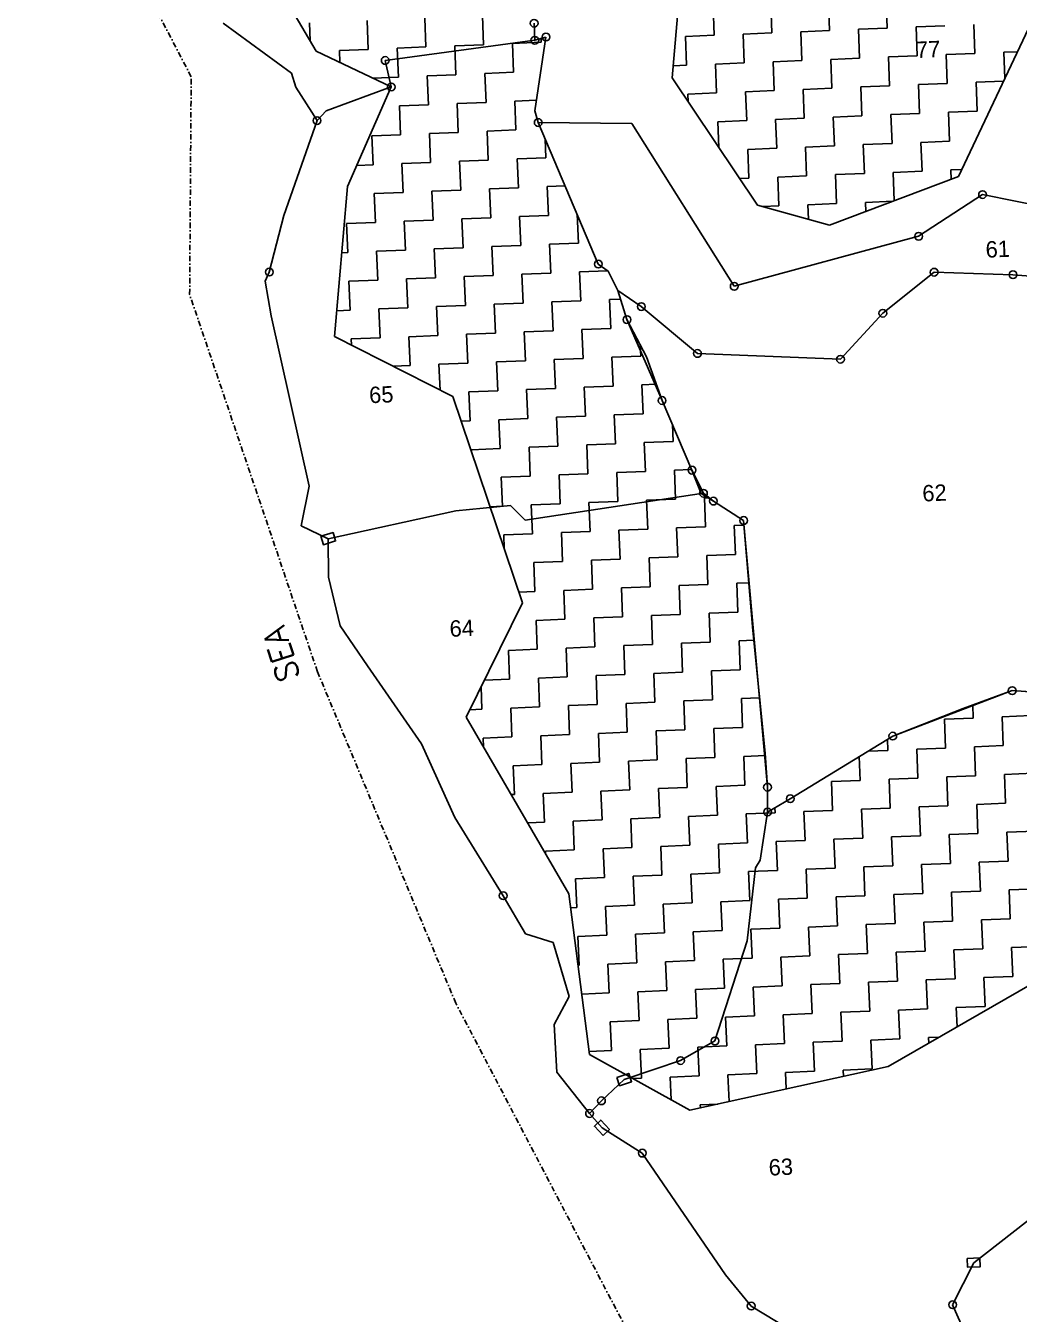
# Model space of a CAD drawing. Header units: metres. Extents: x 323278 to 326234, y 1818282 to 1821244.
# Drawn here: x 323389 to 324297, y 1819039 to 1820216 of the extents above; entities that cross this region are included whole.
import ezdxf

# ---------------------------------------------------------------- set-up
doc = ezdxf.new("R2010")
doc.units = ezdxf.units.M
doc.linetypes.add('DASHDOT', pattern=[1, 0.5, -0.25, 0, -0.25])
for name, color, linetype in [('POLY_HATCH', 12, 'Continuous'), ('POLY_PARCEL', 6, 'Continuous'), ('POLY_WATER', 4, 'Continuous'), ('TEXT_MAPOUT', 7, 'Continuous'), ('TEXT_PARCEL', 7, 'Continuous'), ('V_BOUND_STREAM_LINE', 7, 'DASHDOT')]:
    doc.layers.add(name, color=color, linetype=linetype)
doc.styles.get("Standard").update_dxf_attribs({"font": 'simplex.shx'})
doc.styles.add('TEXT _PARCEL', font='', dxfattribs={"height": 0.25})
doc.styles.get('TEXT _PARCEL').set_extended_font_data('Kruti Dev 050')

msp = doc.modelspace()

# ---------------------------------------------------------------- linework, layer by layer
for points in [[(323659.1, 1819749.6), (323670.2, 1819752.9), (323672.5, 1819745.3), (323661.4, 1819741.9)], [(323929.4, 1819255.3), (323940.3, 1819259), (323942.9, 1819251.4), (323931.9, 1819247.7)], [(323916.9, 1819202.4), (323909, 1819210.8), (323914.8, 1819216.3), (323922.7, 1819207.9)], [(324249.6, 1819089.9), (324261.2, 1819090.4), (324261.5, 1819082.4), (324250, 1819081.9)]]:
    msp.add_lwpolyline(points, close=True)
for centre in [(323853.9, 1820218.2), (323854.5, 1820202.6), (323864.7, 1820205.6), (323717.8, 1820184.2), (323723.3, 1820160), (323655.5, 1820129.3), (323857.6, 1820127.5), (323857.6, 1820127.5), (324263.6, 1820061.7), (324205.2, 1820023.6), (323912.5, 1819998.2), (323611.9, 1819990.9), (324219.4, 1819990.8), (324291.4, 1819988.5), (324036.7, 1819977.9), (323951.8, 1819959.4), (324172.5, 1819953.3), (323938.7, 1819947.5), (324003.1, 1819916.6), (324133.8, 1819911.3), (323970.8, 1819873.6), (323998.1, 1819810), (324008.6, 1819788.9), (324017.7, 1819781.7), (324045.3, 1819764), (324290.7, 1819608.6), (324181.6, 1819567.1), (324067.1, 1819520.4), (324087.9, 1819509.9), (324067.2, 1819497.7), (323825.6, 1819421.3), (324019.1, 1819288.6), (323987.7, 1819270.7), (323915.4, 1819234), (323904.5, 1819222.4), (323952.7, 1819186.2), (324052.2, 1819046.5), (324236.3, 1819047.7)]:
    msp.add_circle(centre, 3.53)
at = {"layer": 'POLY_HATCH'}
for p, q in [((323979.9, 1820168.4), (323992.5, 1820310)), ((323654.8, 1820192.7), (323597.4, 1820290.2)), ((323853.9, 1820218.2), (323854.5, 1820202.6)), ((324308.3, 1820219.1), (324241.7, 1820078.1)), ((323854.5, 1820202.6), (323864.7, 1820205.6)), ((323864.7, 1820205.6), (323854.6, 1820138.3)), ((323723.3, 1820160), (323654.8, 1820192.7)), ((324057.9, 1820052), (323979.9, 1820168.4)), ((323683.3, 1820069), (323723.3, 1820160)), ((323854.6, 1820138.3), (323857.6, 1820127.5)), ((323857.6, 1820127.5), (323912.5, 1819998.2)), ((324241.7, 1820078.1), (324123.8, 1820033.8)), ((323671.6, 1819932), (323683.3, 1820069)), ((324123.8, 1820033.8), (324057.9, 1820052)), ((323912.5, 1819998.2), (323921.4, 1819991.7)), ((323921.4, 1819991.7), (323930.4, 1819974)), ((323930.4, 1819974), (323938.7, 1819947.5)), ((323938.7, 1819947.5), (323956.4, 1819913.4)), ((323779.6, 1819877.2), (323671.6, 1819932)), ((323956.4, 1819913.4), (323970.8, 1819873.6)), ((323843.3, 1819688.8), (323779.6, 1819877.2)), ((323970.8, 1819873.6), (323998.1, 1819810)), ((323998.1, 1819810), (324006.5, 1819788.8)), ((324006.5, 1819788.8), (324017.7, 1819781.7)), ((324017.7, 1819781.7), (324045.3, 1819764)), ((324045.3, 1819764), (324053.6, 1819663.4)), ((323791.7, 1819584.5), (323843.3, 1819688.8)), ((324053.6, 1819663.4), (324065, 1819551.5)), ((324245.9, 1819592.4), (324290.7, 1819608.6)), ((324290.7, 1819608.6), (324322.9, 1819606.2)), ((324181.6, 1819567.1), (324245.9, 1819592.4)), ((323885.7, 1819422.9), (323791.7, 1819584.5)), ((324087.9, 1819509.9), (324181.6, 1819567.1)), ((324065, 1819551.5), (324067.1, 1819520.4)), ((324067.1, 1819520.4), (324067.2, 1819497.7)), ((324067.2, 1819497.7), (324087.9, 1819509.9)), ((323904.5, 1819276.2), (323885.7, 1819422.9)), ((324309.2, 1819341.1), (324177.4, 1819265.3)), ((323996.1, 1819225.4), (323904.5, 1819276.2)), ((324177.4, 1819265.3), (323996.1, 1819225.4))]:
    msp.add_line(p, q, dxfattribs=at)
at = {"layer": 'POLY_HATCH', "linetype": 'Continuous'}
for p, q in [((324071.2, 1820209.4), (324070.1, 1820235.8)), ((324123.8, 1820211.6), (324122.8, 1820237.9)), ((324176.5, 1820213.7), (324175.5, 1820240.1)), ((323807.7, 1820198.6), (323806.6, 1820225)), ((324018.5, 1820207.3), (324017.4, 1820233.6)), ((323649.2, 1820202.1), (323648.6, 1820218.5)), ((323702.3, 1820194.3), (323701.3, 1820220.6)), ((323755, 1820196.5), (323753.9, 1820222.8)), ((324150.2, 1820212.7), (324176.5, 1820213.7)), ((324151.3, 1820186.3), (324150.2, 1820212.7)), ((324202.9, 1820214.8), (324229.2, 1820215.9)), ((324204, 1820188.5), (324202.9, 1820214.8)), ((324256.6, 1820190.6), (324255.6, 1820217)), ((323834.1, 1820199.7), (323860.4, 1820200.8)), ((323860.4, 1820200.8), (323860.3, 1820204.3)), ((323992.1, 1820206.2), (324018.5, 1820207.3)), ((323993.2, 1820179.8), (323992.1, 1820206.2)), ((324044.8, 1820208.3), (324071.2, 1820209.4)), ((324045.9, 1820182), (324044.8, 1820208.3)), ((324097.5, 1820210.5), (324123.8, 1820211.6)), ((324098.6, 1820184.1), (324097.5, 1820210.5)), ((323676, 1820193.2), (323702.3, 1820194.3)), ((323676.4, 1820182.4), (323676, 1820193.2)), ((323728.7, 1820195.4), (323755, 1820196.5)), ((323729.8, 1820169), (323728.7, 1820195.4)), ((323781.4, 1820197.5), (323807.7, 1820198.6)), ((323782.4, 1820171.2), (323781.4, 1820197.5)), ((323835.1, 1820173.4), (323834.1, 1820199.7)), ((324177.6, 1820187.4), (324204, 1820188.5)), ((324230.3, 1820189.5), (324256.6, 1820190.6)), ((324231.4, 1820163.2), (324230.3, 1820189.5)), ((324283, 1820191.7), (324295.5, 1820192.2)), ((324284, 1820167.7), (324283, 1820191.7)), ((323980.9, 1820179.3), (323993.2, 1820179.8)), ((324019.5, 1820180.9), (324045.9, 1820182)), ((324020.6, 1820154.6), (324019.5, 1820180.9)), ((324072.2, 1820183.1), (324098.6, 1820184.1)), ((324073.3, 1820156.7), (324072.2, 1820183.1)), ((324124.9, 1820185.2), (324151.3, 1820186.3)), ((324126, 1820158.9), (324124.9, 1820185.2)), ((324178.7, 1820161), (324177.6, 1820187.4)), ((323706.4, 1820168.1), (323729.8, 1820169)), ((323756.1, 1820170.1), (323782.4, 1820171.2)), ((323757.2, 1820143.8), (323756.1, 1820170.1)), ((323808.8, 1820172.3), (323835.1, 1820173.4)), ((323809.9, 1820145.9), (323808.8, 1820172.3)), ((324257.7, 1820164.3), (324282.8, 1820165.3)), ((323994.3, 1820153.5), (324020.6, 1820154.6)), ((323994.6, 1820146.5), (323994.3, 1820153.5)), ((324047, 1820155.6), (324073.3, 1820156.7)), ((324048.1, 1820129.3), (324047, 1820155.6)), ((324099.7, 1820157.8), (324126, 1820158.9)), ((324100.7, 1820131.5), (324099.7, 1820157.8)), ((324152.3, 1820160), (324178.7, 1820161)), ((324153.4, 1820133.6), (324152.3, 1820160)), ((324205, 1820162.1), (324231.4, 1820163.2)), ((324206.1, 1820135.8), (324205, 1820162.1)), ((324258.8, 1820137.9), (324257.7, 1820164.3)), ((323730.8, 1820142.7), (323757.2, 1820143.8)), ((323731.9, 1820116.3), (323730.8, 1820142.7)), ((323783.5, 1820144.9), (323809.9, 1820145.9)), ((323784.6, 1820118.5), (323783.5, 1820144.9)), ((323836.2, 1820147), (323856.1, 1820147.8)), ((323837.3, 1820120.7), (323836.2, 1820147)), ((324021.7, 1820128.2), (324048.1, 1820129.3)), ((324074.4, 1820130.4), (324100.7, 1820131.5)), ((324075.5, 1820104), (324074.4, 1820130.4)), ((324127.1, 1820132.5), (324153.4, 1820133.6)), ((324128.2, 1820106.2), (324127.1, 1820132.5)), ((324179.8, 1820134.7), (324206.1, 1820135.8)), ((324180.9, 1820108.4), (324179.8, 1820134.7)), ((324232.5, 1820136.9), (324258.8, 1820137.9)), ((324233.5, 1820110.5), (324232.5, 1820136.9)), ((323758.3, 1820117.4), (323784.6, 1820118.5)), ((323811, 1820119.6), (323837.3, 1820120.7)), ((323812, 1820093.2), (323811, 1820119.6)), ((324022.7, 1820104.6), (324021.7, 1820128.2)), ((323705.6, 1820115.3), (323731.9, 1820116.3)), ((323706.7, 1820088.9), (323705.6, 1820115.3)), ((323759.3, 1820091.1), (323758.3, 1820117.4)), ((323864.7, 1820095.4), (323864, 1820112.5)), ((324101.8, 1820105.1), (324128.2, 1820106.2)), ((324154.5, 1820107.3), (324180.9, 1820108.4)), ((324155.6, 1820080.9), (324154.5, 1820107.3)), ((324207.2, 1820109.4), (324233.5, 1820110.5)), ((324208.3, 1820083.1), (324207.2, 1820109.4)), ((323838.4, 1820094.3), (323864.7, 1820095.4)), ((323839.5, 1820068), (323838.4, 1820094.3)), ((324049.1, 1820103), (324075.5, 1820104)), ((324050.2, 1820076.6), (324049.1, 1820103)), ((324102.9, 1820078.8), (324101.8, 1820105.1)), ((323691.8, 1820088.3), (323706.7, 1820088.9)), ((323733, 1820090), (323759.3, 1820091.1)), ((323734.1, 1820063.7), (323733, 1820090)), ((323785.7, 1820092.2), (323812, 1820093.2)), ((323786.8, 1820065.8), (323785.7, 1820092.2)), ((324181.9, 1820082), (324208.3, 1820083.1)), ((324234.6, 1820084.2), (324244.7, 1820084.6)), ((324235, 1820075.6), (324234.6, 1820084.2)), ((324041.7, 1820076.3), (324050.2, 1820076.6)), ((324076.6, 1820077.7), (324102.9, 1820078.8)), ((324077.6, 1820051.3), (324076.6, 1820077.7)), ((324129.2, 1820079.9), (324155.6, 1820080.9)), ((324130.3, 1820053.5), (324129.2, 1820079.9)), ((324183, 1820056.1), (324181.9, 1820082)), ((323707.7, 1820062.6), (323734.1, 1820063.7)), ((323708.8, 1820036.2), (323707.7, 1820062.6)), ((323760.4, 1820064.7), (323786.8, 1820065.8)), ((323761.5, 1820038.4), (323760.4, 1820064.7)), ((323813.1, 1820066.9), (323839.5, 1820068)), ((323814.2, 1820040.6), (323813.1, 1820066.9)), ((323865.8, 1820069.1), (323882.2, 1820069.7)), ((323866.9, 1820042.7), (323865.8, 1820069.1)), ((324062.5, 1820050.7), (324077.6, 1820051.3)), ((324104, 1820052.4), (324130.3, 1820053.5)), ((324104.5, 1820039.1), (324104, 1820052.4)), ((324156.7, 1820054.6), (324181.8, 1820055.6)), ((324157, 1820046.3), (324156.7, 1820054.6)), ((323682.5, 1820035.2), (323708.8, 1820036.2)), ((323683.5, 1820008.8), (323682.5, 1820035.2)), ((323735.2, 1820037.3), (323761.5, 1820038.4)), ((323736.2, 1820011), (323735.2, 1820037.3)), ((323787.8, 1820039.5), (323814.2, 1820040.6)), ((323788.9, 1820013.1), (323787.8, 1820039.5)), ((323840.5, 1820041.6), (323866.9, 1820042.7)), ((323841.6, 1820015.3), (323840.5, 1820041.6)), ((323894.3, 1820017.4), (323893.2, 1820043.7)), ((323762.6, 1820012), (323788.9, 1820013.1)), ((323763.7, 1819985.7), (323762.6, 1820012)), ((323815.3, 1820014.2), (323841.6, 1820015.3)), ((323816.3, 1819987.9), (323815.3, 1820014.2)), ((323868, 1820016.4), (323894.3, 1820017.4)), ((323869, 1819990), (323868, 1820016.4)), ((323678.1, 1820008.6), (323683.5, 1820008.8)), ((323709.9, 1820009.9), (323736.2, 1820011)), ((323711, 1819983.5), (323709.9, 1820009.9)), ((323842.7, 1819988.9), (323869, 1819990)), ((323843.8, 1819962.6), (323842.7, 1819988.9)), ((323895.4, 1819991.1), (323920.8, 1819992.1)), ((323896.5, 1819964.8), (323895.4, 1819991.1)), ((323684.6, 1819982.5), (323711, 1819983.5)), ((323685.7, 1819956.1), (323684.6, 1819982.5)), ((323737.3, 1819984.6), (323763.7, 1819985.7)), ((323738.4, 1819958.3), (323737.3, 1819984.6)), ((323790, 1819986.8), (323816.3, 1819987.9)), ((323791.1, 1819960.4), (323790, 1819986.8)), ((323870.1, 1819963.7), (323896.5, 1819964.8)), ((323922.8, 1819965.8), (323932.9, 1819966.2)), ((323923.9, 1819939.5), (323922.8, 1819965.8)), ((323673.6, 1819955.6), (323685.7, 1819956.1)), ((323712.1, 1819957.2), (323738.4, 1819958.3)), ((323713.1, 1819930.9), (323712.1, 1819957.2)), ((323764.7, 1819959.4), (323791.1, 1819960.4)), ((323765.8, 1819933), (323764.7, 1819959.4)), ((323817.4, 1819961.5), (323843.8, 1819962.6)), ((323818.5, 1819935.2), (323817.4, 1819961.5)), ((323871.2, 1819937.3), (323870.1, 1819963.7)), ((323686.8, 1819929.8), (323713.1, 1819930.9)), ((323687, 1819924.1), (323686.8, 1819929.8)), ((323739.5, 1819931.9), (323765.8, 1819933)), ((323740.6, 1819905.6), (323739.5, 1819931.9)), ((323792.2, 1819934.1), (323818.5, 1819935.2)), ((323793.2, 1819907.8), (323792.2, 1819934.1)), ((323844.9, 1819936.3), (323871.2, 1819937.3)), ((323845.9, 1819909.9), (323844.9, 1819936.3)), ((323897.5, 1819938.4), (323923.9, 1819939.5)), ((323898.6, 1819912.1), (323897.5, 1819938.4)), ((323951.3, 1819914.2), (323950.9, 1819923.9)), ((323766.9, 1819906.7), (323793.2, 1819907.8)), ((323767.9, 1819883.1), (323766.9, 1819906.7)), ((323819.6, 1819908.8), (323845.9, 1819909.9)), ((323820.7, 1819882.5), (323819.6, 1819908.8)), ((323872.3, 1819911), (323898.6, 1819912.1)), ((323873.4, 1819884.6), (323872.3, 1819911)), ((323925, 1819913.1), (323951.3, 1819914.2)), ((323926, 1819886.8), (323925, 1819913.1)), ((323724.9, 1819904.9), (323740.6, 1819905.6)), ((323794.3, 1819881.4), (323820.7, 1819882.5)), ((323847, 1819883.6), (323873.4, 1819884.6)), ((323848.1, 1819857.2), (323847, 1819883.6)), ((323899.7, 1819885.7), (323926, 1819886.8)), ((323900.8, 1819859.4), (323899.7, 1819885.7)), ((323952.4, 1819887.9), (323965.5, 1819888.4)), ((323953.5, 1819861.5), (323952.4, 1819887.9)), ((323795.4, 1819855.1), (323794.3, 1819881.4)), ((323874.4, 1819858.3), (323900.8, 1819859.4)), ((323927.1, 1819860.5), (323953.5, 1819861.5)), ((323928.2, 1819834.1), (323927.1, 1819860.5)), ((323787.2, 1819854.7), (323795.4, 1819855.1)), ((323821.7, 1819856.1), (323848.1, 1819857.2)), ((323822.8, 1819829.8), (323821.7, 1819856.1)), ((323875.5, 1819832), (323874.4, 1819858.3)), ((323980.9, 1819836.3), (323980.3, 1819851.6)), ((323954.5, 1819835.2), (323980.9, 1819836.3)), ((323955.6, 1819808.9), (323954.5, 1819835.2)), ((323796.5, 1819828.7), (323822.8, 1819829.8)), ((323796.5, 1819827), (323796.5, 1819828.7)), ((323849.2, 1819830.9), (323875.5, 1819832)), ((323850.2, 1819804.5), (323849.2, 1819830.9)), ((323901.9, 1819833), (323928.2, 1819834.1)), ((323902.9, 1819806.7), (323901.9, 1819833)), ((323823.9, 1819803.5), (323850.2, 1819804.5)), ((323825, 1819777.1), (323823.9, 1819803.5)), ((323876.6, 1819805.6), (323902.9, 1819806.7)), ((323877.7, 1819779.3), (323876.6, 1819805.6)), ((323929.3, 1819807.8), (323955.6, 1819808.9)), ((323930.4, 1819781.4), (323929.3, 1819807.8)), ((323982, 1819809.9), (323997.8, 1819810.6)), ((323983.1, 1819783.6), (323982, 1819809.9)), ((323813.6, 1819776.6), (323825, 1819777.1)), ((323851.3, 1819778.2), (323877.7, 1819779.3)), ((323852.4, 1819751.8), (323851.3, 1819778.2)), ((323904, 1819780.3), (323930.4, 1819781.4)), ((323905.1, 1819754), (323904, 1819780.3)), ((323956.7, 1819782.5), (323983.1, 1819783.6)), ((323957.8, 1819756.2), (323956.7, 1819782.5)), ((324009.4, 1819784.7), (324012.9, 1819784.8)), ((324010.5, 1819758.3), (324009.4, 1819784.7)), ((323878.8, 1819752.9), (323905.1, 1819754)), ((323879.8, 1819726.6), (323878.8, 1819752.9)), ((323931.4, 1819755.1), (323957.8, 1819756.2)), ((323932.5, 1819728.7), (323931.4, 1819755.1)), ((323984.1, 1819757.2), (324010.5, 1819758.3)), ((323985.2, 1819730.9), (323984.1, 1819757.2)), ((324036.8, 1819759.4), (324045.6, 1819759.8)), ((324037.9, 1819733.1), (324036.8, 1819759.4)), ((323826.1, 1819750.8), (323852.4, 1819751.8)), ((323826.6, 1819738.2), (323826.1, 1819750.8)), ((323958.9, 1819729.8), (323985.2, 1819730.9)), ((323959.9, 1819703.5), (323958.9, 1819729.8)), ((324011.6, 1819732), (324037.9, 1819733.1)), ((324012.6, 1819705.6), (324011.6, 1819732)), ((323853.5, 1819725.5), (323879.8, 1819726.6)), ((323854.6, 1819699.2), (323853.5, 1819725.5)), ((323906.2, 1819727.7), (323932.5, 1819728.7)), ((323907.3, 1819701.3), (323906.2, 1819727.7)), ((323986.3, 1819704.6), (324012.6, 1819705.6)), ((324039, 1819706.7), (324050, 1819707.2)), ((324040.1, 1819680.4), (324039, 1819706.7)), ((323840, 1819698.6), (323854.6, 1819699.2)), ((323880.9, 1819700.2), (323907.3, 1819701.3)), ((323882, 1819673.9), (323880.9, 1819700.2)), ((323933.6, 1819702.4), (323959.9, 1819703.5)), ((323934.7, 1819676), (323933.6, 1819702.4)), ((323987.4, 1819678.2), (323986.3, 1819704.6)), ((323855.6, 1819672.8), (323882, 1819673.9)), ((323856.7, 1819646.5), (323855.6, 1819672.8)), ((323908.3, 1819675), (323934.7, 1819676)), ((323909.4, 1819648.6), (323908.3, 1819675)), ((323961, 1819677.1), (323987.4, 1819678.2)), ((323962.1, 1819650.8), (323961, 1819677.1)), ((324013.7, 1819679.3), (324040.1, 1819680.4)), ((324014.8, 1819652.9), (324013.7, 1819679.3)), ((323883.1, 1819647.5), (323909.4, 1819648.6)), ((323884.1, 1819621.2), (323883.1, 1819647.5)), ((323935.8, 1819649.7), (323962.1, 1819650.8)), ((323936.8, 1819623.4), (323935.8, 1819649.7)), ((323988.4, 1819651.9), (324014.8, 1819652.9)), ((323989.5, 1819625.5), (323988.4, 1819651.9)), ((324041.1, 1819654), (324054.5, 1819654.6)), ((324042.2, 1819627.7), (324041.1, 1819654)), ((323830.4, 1819645.4), (323856.7, 1819646.5)), ((323831.5, 1819619), (323830.4, 1819645.4)), ((323910.5, 1819622.3), (323936.8, 1819623.4)), ((323963.2, 1819624.4), (323989.5, 1819625.5)), ((323964.3, 1819598.1), (323963.2, 1819624.4)), ((324015.9, 1819626.6), (324042.2, 1819627.7)), ((324017, 1819600.3), (324015.9, 1819626.6)), ((323806.2, 1819591.6), (323805.4, 1819612)), ((323808.4, 1819618.1), (323831.5, 1819619)), ((323857.8, 1819620.1), (323884.1, 1819621.2)), ((323858.9, 1819593.8), (323857.8, 1819620.1)), ((323911.6, 1819595.9), (323910.5, 1819622.3)), ((323990.6, 1819599.2), (324017, 1819600.3)), ((324043.3, 1819601.3), (324059.9, 1819602)), ((324044.4, 1819575), (324043.3, 1819601.3)), ((323795, 1819591.2), (323806.2, 1819591.6)), ((323832.5, 1819592.7), (323858.9, 1819593.8)), ((323833.6, 1819566.4), (323832.5, 1819592.7)), ((323885.2, 1819594.9), (323911.6, 1819595.9)), ((323886.3, 1819568.5), (323885.2, 1819594.9)), ((323937.9, 1819597), (323964.3, 1819598.1)), ((323939, 1819570.7), (323937.9, 1819597)), ((323991.7, 1819572.8), (323990.6, 1819599.2)), ((324255.1, 1819583.6), (324254.6, 1819595.6)), ((324228.8, 1819582.5), (324255.1, 1819583.6)), ((324229.9, 1819556.2), (324228.8, 1819582.5)), ((324281.5, 1819584.7), (324307.8, 1819585.8)), ((324282.6, 1819558.4), (324281.5, 1819584.7)), ((323807.3, 1819565.3), (323833.6, 1819566.4)), ((323807.6, 1819557.2), (323807.3, 1819565.3)), ((323860, 1819567.4), (323886.3, 1819568.5)), ((323861, 1819541.1), (323860, 1819567.4)), ((323912.7, 1819569.6), (323939, 1819570.7)), ((323913.7, 1819543.2), (323912.7, 1819569.6)), ((323965.3, 1819571.8), (323991.7, 1819572.8)), ((323966.4, 1819545.4), (323965.3, 1819571.8)), ((324018, 1819573.9), (324044.4, 1819575)), ((324019.1, 1819547.6), (324018, 1819573.9)), ((324158.9, 1819553.3), (324177.2, 1819554)), ((324177.2, 1819554), (324176.8, 1819564.2)), ((324203.5, 1819555.1), (324229.9, 1819556.2)), ((324204.6, 1819528.8), (324203.5, 1819555.1)), ((324256.2, 1819557.3), (324282.6, 1819558.4)), ((324257.3, 1819530.9), (324256.2, 1819557.3)), ((323834.7, 1819540), (323861, 1819541.1)), ((323887.4, 1819542.2), (323913.7, 1819543.2)), ((323888.5, 1819515.8), (323887.4, 1819542.2)), ((323940.1, 1819544.3), (323966.4, 1819545.4)), ((323941.2, 1819518), (323940.1, 1819544.3)), ((323992.8, 1819546.5), (324019.1, 1819547.6)), ((323993.8, 1819520.1), (323992.8, 1819546.5)), ((324045.5, 1819548.6), (324065.2, 1819549.5)), ((324046.5, 1819522.3), (324045.5, 1819548.6)), ((324151.9, 1819526.6), (324151, 1819548.5)), ((323835.8, 1819513.7), (323834.7, 1819540)), ((324230.9, 1819529.9), (324257.3, 1819530.9)), ((324232, 1819503.5), (324230.9, 1819529.9)), ((324283.6, 1819532), (324310, 1819533.1)), ((324284.7, 1819505.7), (324283.6, 1819532)), ((323914.8, 1819516.9), (323941.2, 1819518)), ((323967.5, 1819519.1), (323993.8, 1819520.1)), ((323968.6, 1819492.7), (323967.5, 1819519.1)), ((324020.2, 1819521.2), (324046.5, 1819522.3)), ((324021.3, 1819494.9), (324020.2, 1819521.2)), ((324125.6, 1819525.5), (324151.9, 1819526.6)), ((324126.6, 1819499.2), (324125.6, 1819525.5)), ((324178.3, 1819527.7), (324204.6, 1819528.8)), ((324179.3, 1819501.4), (324178.3, 1819527.7)), ((323833, 1819513.6), (323835.8, 1819513.7)), ((323862.1, 1819514.7), (323888.5, 1819515.8)), ((323863.2, 1819488.4), (323862.1, 1819514.7)), ((323915.9, 1819490.6), (323914.8, 1819516.9)), ((324258.4, 1819504.6), (324284.7, 1819505.7)), ((323994.9, 1819493.8), (324021.3, 1819494.9)), ((323996, 1819467.5), (323994.9, 1819493.8)), ((324047.6, 1819496), (324074, 1819497)), ((324048.7, 1819469.6), (324047.6, 1819496)), ((324074, 1819497), (324073.8, 1819501.6)), ((324100.3, 1819498.1), (324126.6, 1819499.2)), ((324101.4, 1819471.8), (324100.3, 1819498.1)), ((324153, 1819500.3), (324179.3, 1819501.4)), ((324154.1, 1819473.9), (324153, 1819500.3)), ((324205.7, 1819502.4), (324232, 1819503.5)), ((324206.8, 1819476.1), (324205.7, 1819502.4)), ((324259.4, 1819478.2), (324258.4, 1819504.6)), ((323848, 1819487.8), (323863.2, 1819488.4)), ((323889.5, 1819489.5), (323915.9, 1819490.6)), ((323890.6, 1819463.1), (323889.5, 1819489.5)), ((323942.2, 1819491.6), (323968.6, 1819492.7)), ((323943.3, 1819465.3), (323942.2, 1819491.6)), ((324075, 1819470.7), (324101.4, 1819471.8)), ((324076.1, 1819444.3), (324075, 1819470.7)), ((324127.7, 1819472.9), (324154.1, 1819473.9)), ((324128.8, 1819446.5), (324127.7, 1819472.9)), ((324180.4, 1819475), (324206.8, 1819476.1)), ((324181.5, 1819448.7), (324180.4, 1819475)), ((324233.1, 1819477.2), (324259.4, 1819478.2)), ((324234.2, 1819450.8), (324233.1, 1819477.2)), ((324285.8, 1819479.3), (324312.1, 1819480.4)), ((324286.9, 1819453), (324285.8, 1819479.3)), ((323864.3, 1819462.1), (323890.6, 1819463.1)), ((323864.4, 1819459.6), (323864.3, 1819462.1)), ((323917, 1819464.2), (323943.3, 1819465.3)), ((323918.1, 1819437.9), (323917, 1819464.2)), ((323969.7, 1819466.4), (323996, 1819467.5)), ((323970.7, 1819440), (323969.7, 1819466.4)), ((324022.3, 1819468.5), (324048.7, 1819469.6)), ((324023.4, 1819442.2), (324022.3, 1819468.5)), ((324155.1, 1819447.6), (324181.5, 1819448.7)), ((324156.2, 1819421.2), (324155.1, 1819447.6)), ((324207.8, 1819449.7), (324234.2, 1819450.8)), ((324208.9, 1819423.4), (324207.8, 1819449.7)), ((324260.5, 1819451.9), (324286.9, 1819453)), ((324261.6, 1819425.6), (324260.5, 1819451.9)), ((323891.7, 1819436.8), (323918.1, 1819437.9)), ((323892.8, 1819410.4), (323891.7, 1819436.8)), ((323944.4, 1819439), (323970.7, 1819440)), ((323945.5, 1819412.6), (323944.4, 1819439)), ((323997.1, 1819441.1), (324023.4, 1819442.2)), ((323998.2, 1819414.8), (323997.1, 1819441.1)), ((324049.8, 1819443.3), (324076.1, 1819444.3)), ((324050.9, 1819416.9), (324049.8, 1819443.3)), ((324102.5, 1819445.4), (324128.8, 1819446.5)), ((324103.5, 1819419.1), (324102.5, 1819445.4)), ((324182.6, 1819422.3), (324208.9, 1819423.4)), ((324235.3, 1819424.5), (324261.6, 1819425.6)), ((324236.3, 1819398.1), (324235.3, 1819424.5)), ((324288, 1819426.6), (324314.3, 1819427.7)), ((324289, 1819400.3), (324288, 1819426.6)), ((323919.1, 1819411.5), (323945.5, 1819412.6)), ((323920.2, 1819385.2), (323919.1, 1819411.5)), ((323971.8, 1819413.7), (323998.2, 1819414.8)), ((323972.9, 1819387.3), (323971.8, 1819413.7)), ((324024.5, 1819415.8), (324050.9, 1819416.9)), ((324025.6, 1819389.5), (324024.5, 1819415.8)), ((324077.2, 1819418), (324103.5, 1819419.1)), ((324078.3, 1819391.7), (324077.2, 1819418)), ((324129.9, 1819420.2), (324156.2, 1819421.2)), ((324131, 1819393.8), (324129.9, 1819420.2)), ((324183.7, 1819396), (324182.6, 1819422.3)), ((323887.4, 1819410.2), (323892.8, 1819410.4)), ((324262.7, 1819399.2), (324289, 1819400.3)), ((323999.2, 1819388.4), (324025.6, 1819389.5)), ((324000.3, 1819362.1), (323999.2, 1819388.4)), ((324051.9, 1819390.6), (324078.3, 1819391.7)), ((324053, 1819364.2), (324051.9, 1819390.6)), ((324104.6, 1819392.7), (324131, 1819393.8)), ((324105.7, 1819366.4), (324104.6, 1819392.7)), ((324157.3, 1819394.9), (324183.7, 1819396)), ((324158.4, 1819368.6), (324157.3, 1819394.9)), ((324210, 1819397.1), (324236.3, 1819398.1)), ((324211.1, 1819370.7), (324210, 1819397.1)), ((324263.8, 1819372.9), (324262.7, 1819399.2)), ((323893.9, 1819384.1), (323920.2, 1819385.2)), ((323894.9, 1819357.8), (323893.9, 1819384.1)), ((323946.6, 1819386.3), (323972.9, 1819387.3)), ((323947.6, 1819359.9), (323946.6, 1819386.3)), ((324079.4, 1819365.3), (324105.7, 1819366.4)), ((324080.4, 1819339), (324079.4, 1819365.3)), ((324132, 1819367.5), (324158.4, 1819368.6)), ((324133.1, 1819341.1), (324132, 1819367.5)), ((324184.7, 1819369.6), (324211.1, 1819370.7)), ((324185.8, 1819343.3), (324184.7, 1819369.6)), ((324237.4, 1819371.8), (324263.8, 1819372.9)), ((324238.5, 1819345.4), (324237.4, 1819371.8)), ((324290.1, 1819374), (324316.5, 1819375)), ((324291.2, 1819347.6), (324290.1, 1819374)), ((323894.1, 1819357.7), (323894.9, 1819357.8)), ((323921.3, 1819358.8), (323947.6, 1819359.9)), ((323922.4, 1819332.5), (323921.3, 1819358.8)), ((323974, 1819361), (324000.3, 1819362.1)), ((323975.1, 1819334.7), (323974, 1819361)), ((324026.7, 1819363.2), (324053, 1819364.2)), ((324027.7, 1819336.8), (324026.7, 1819363.2)), ((324106.8, 1819340.1), (324133.1, 1819341.1)), ((324159.5, 1819342.2), (324185.8, 1819343.3)), ((324160.5, 1819315.9), (324159.5, 1819342.2)), ((324212.2, 1819344.4), (324238.5, 1819345.4)), ((324213.2, 1819318), (324212.2, 1819344.4)), ((324264.8, 1819346.5), (324291.2, 1819347.6)), ((324265.9, 1819320.2), (324264.8, 1819346.5)), ((323897.5, 1819331.5), (323922.4, 1819332.5)), ((323948.7, 1819333.6), (323975.1, 1819334.7)), ((323949.8, 1819307.2), (323948.7, 1819333.6)), ((324001.4, 1819335.7), (324027.7, 1819336.8)), ((324002.5, 1819309.4), (324001.4, 1819335.7)), ((324054.1, 1819337.9), (324080.4, 1819339)), ((324055.2, 1819311.5), (324054.1, 1819337.9)), ((324107.9, 1819313.7), (324106.8, 1819340.1)), ((324186.9, 1819316.9), (324213.2, 1819318)), ((324239.6, 1819319.1), (324265.9, 1819320.2)), ((324240.3, 1819301.5), (324239.6, 1819319.1)), ((323923.4, 1819306.2), (323949.8, 1819307.2)), ((323924.5, 1819279.8), (323923.4, 1819306.2)), ((323976.1, 1819308.3), (324002.5, 1819309.4)), ((323977.2, 1819282), (323976.1, 1819308.3)), ((324028.8, 1819310.5), (324055.2, 1819311.5)), ((324029.9, 1819284.1), (324028.8, 1819310.5)), ((324081.5, 1819312.6), (324107.9, 1819313.7)), ((324082.6, 1819286.3), (324081.5, 1819312.6)), ((324134.2, 1819314.8), (324160.5, 1819315.9)), ((324135.3, 1819288.4), (324134.2, 1819314.8)), ((324188, 1819290.6), (324186.9, 1819316.9)), ((323950.9, 1819280.9), (323977.2, 1819282)), ((324003.6, 1819283), (324029.9, 1819284.1)), ((324004.6, 1819256.7), (324003.6, 1819283)), ((324056.2, 1819285.2), (324082.6, 1819286.3)), ((324057.3, 1819258.9), (324056.2, 1819285.2)), ((324108.9, 1819287.4), (324135.3, 1819288.4)), ((324110, 1819261), (324108.9, 1819287.4)), ((324161.6, 1819289.5), (324188, 1819290.6)), ((324162.7, 1819263.2), (324161.6, 1819289.5)), ((324214.3, 1819291.7), (324224, 1819292.1)), ((324214.5, 1819286.7), (324214.3, 1819291.7)), ((323904.2, 1819279), (323924.5, 1819279.8)), ((323952, 1819254.5), (323950.9, 1819280.9)), ((324031, 1819257.8), (324057.3, 1819258.9)), ((324083.7, 1819259.9), (324110, 1819261)), ((324084.3, 1819244.8), (324083.7, 1819259.9)), ((324136.4, 1819262.1), (324162.7, 1819263.2)), ((324136.6, 1819256.3), (324136.4, 1819262.1)), ((323944.2, 1819254.2), (323952, 1819254.5)), ((323978.3, 1819255.6), (324004.6, 1819256.7)), ((323979.1, 1819234.8), (323978.3, 1819255.6)), ((324032, 1819233.3), (324031, 1819257.8)), ((324005.7, 1819230.4), (324021.7, 1819231)), ((324005.8, 1819227.5), (324005.7, 1819230.4))]:
    msp.add_line(p, q, dxfattribs=at)
at = {"layer": 'POLY_PARCEL'}
for p, q in [((323854.5, 1820202.6), (323853.9, 1820218.2)), ((323854.5, 1820202.6), (323717.8, 1820184.2)), ((323864.7, 1820205.6), (323854.5, 1820202.6)), ((323854.6, 1820138.3), (323864.7, 1820205.6)), ((323717.8, 1820184.2), (323723.3, 1820160)), ((323723.3, 1820160), (323663.7, 1820138.2)), ((323663.7, 1820138.2), (323655.5, 1820129.3)), ((323857.6, 1820127.5), (323854.6, 1820138.3)), ((323943.1, 1820126.5), (323857.6, 1820127.5)), ((323857.6, 1820127.5), (323912.5, 1819998.2)), ((324036.7, 1819977.9), (323943.1, 1820126.5)), ((324263.6, 1820061.7), (324205.2, 1820023.6)), ((324429.1, 1820028), (324263.6, 1820061.7)), ((324205.2, 1820023.6), (324036.7, 1819977.9)), ((324205.2, 1820023.6), (324205.2, 1820023.6)), ((323912.5, 1819998.2), (323921.4, 1819991.7)), ((323921.4, 1819991.7), (323930.4, 1819974)), ((324172.5, 1819953.3), (324219.4, 1819990.8)), ((324219.4, 1819990.8), (324291.4, 1819988.5)), ((324291.4, 1819988.5), (324404.9, 1819979.5)), ((324036.7, 1819977.9), (324036.7, 1819977.9)), ((323930.4, 1819974), (323938.7, 1819947.5)), ((323930.4, 1819974), (323951.8, 1819959.4)), ((323951.8, 1819959.4), (324003.1, 1819916.6)), ((324133.8, 1819911.3), (324172.5, 1819953.3)), ((323938.7, 1819947.5), (323938.7, 1819947.5)), ((323938.7, 1819947.5), (323970.8, 1819873.6)), ((324003.1, 1819916.6), (324003.1, 1819916.6)), ((324003.1, 1819916.6), (324133.8, 1819911.3)), ((323970.8, 1819873.6), (323998.1, 1819810)), ((323998.1, 1819810), (324008.6, 1819788.9)), ((324008.6, 1819788.9), (323845.6, 1819764.4)), ((324008.6, 1819788.9), (324017.7, 1819781.7)), ((324008.6, 1819788.9), (324008.6, 1819788.9)), ((323832.2, 1819777.8), (323782.4, 1819772.8)), ((323845.6, 1819764.4), (323832.2, 1819777.8)), ((324017.7, 1819781.7), (324045.3, 1819764)), ((323782.4, 1819772.8), (323665.8, 1819747.4)), ((324045.3, 1819764), (324045.3, 1819764)), ((324045.3, 1819764), (324067.1, 1819520.4)), ((323665.8, 1819747.4), (323665.8, 1819747.4)), ((324181.6, 1819567.1), (324290.7, 1819608.6)), ((324290.7, 1819608.6), (324290.7, 1819608.6)), ((324290.7, 1819608.6), (324290.7, 1819608.6)), ((324290.7, 1819608.6), (324346.1, 1819604.9)), ((324087.9, 1819509.9), (324181.6, 1819567.1)), ((324067.1, 1819520.4), (324067.1, 1819520.4)), ((324067.1, 1819520.4), (324067.2, 1819497.7)), ((324067.2, 1819497.7), (324087.9, 1819509.9)), ((324067.2, 1819497.7), (324060.3, 1819453.7)), ((324056, 1819446.9), (324048.6, 1819380.2)), ((324060.3, 1819453.7), (324056, 1819446.9)), ((324048.6, 1819380.2), (324019.1, 1819288.6)), ((324048.6, 1819380.2), (324048.6, 1819380.2)), ((324019.1, 1819288.6), (323987.7, 1819270.7)), ((323987.7, 1819270.7), (323964.1, 1819262.8)), ((323964.1, 1819262.8), (323936.1, 1819253.4)), ((323936.1, 1819253.4), (323915.4, 1819234)), ((323915.4, 1819234), (323904.5, 1819222.4))]:
    msp.add_line(p, q, dxfattribs=at)
at = {"layer": 'POLY_WATER'}
for p, q in [((323632.2, 1820172.5), (323569.7, 1820218.4)), ((323636.1, 1820159.9), (323632.2, 1820172.5)), ((323655.5, 1820129.3), (323636.1, 1820159.9)), ((323625.3, 1820042.6), (323655.5, 1820129.3)), ((323611.9, 1819990.9), (323625.3, 1820042.6)), ((323608.2, 1819982.7), (323611.9, 1819990.9)), ((323613.7, 1819950.8), (323608.2, 1819982.7)), ((323648.3, 1819795.4), (323613.7, 1819950.8)), ((323641.1, 1819759.2), (323648.3, 1819795.4)), ((323665.8, 1819747.4), (323641.1, 1819759.2)), ((323665.9, 1819712.4), (323665.8, 1819747.4)), ((323676.5, 1819667.8), (323665.9, 1819712.4)), ((323701.7, 1819631.3), (323676.5, 1819667.8)), ((323751.1, 1819559.9), (323701.7, 1819631.3)), ((323781.5, 1819492.6), (323751.1, 1819559.9)), ((323825.6, 1819421.3), (323781.5, 1819492.6)), ((323845.9, 1819386.4), (323825.6, 1819421.3)), ((323871.2, 1819378.7), (323845.9, 1819386.4)), ((323886, 1819329.3), (323871.2, 1819378.7)), ((323872.2, 1819303.8), (323886, 1819329.3)), ((323874.7, 1819260.2), (323872.2, 1819303.8)), ((323904.5, 1819222.4), (323874.7, 1819260.2)), ((323915.9, 1819209.4), (323904.5, 1819222.4)), ((323952.7, 1819186.2), (323915.9, 1819209.4)), ((324028.7, 1819074.9), (323952.7, 1819186.2)), ((324315.2, 1819132.7), (324255.6, 1819086.1)), ((324255.6, 1819086.1), (324236.3, 1819047.7)), ((324052.2, 1819046.5), (324028.7, 1819074.9)), ((324236.3, 1819047.7), (324254.8, 1819006)), ((324144.8, 1818990.4), (324052.2, 1819046.5))]:
    msp.add_line(p, q, dxfattribs=at)
at = {"layer": 'V_BOUND_STREAM_LINE', "ltscale": 10}
for p, q in [((323540.5, 1820169.4), (323389.3, 1820458.4)), ((323539.1, 1819970.5), (323540.5, 1820169.4)), ((323655.9, 1819625.9), (323539.1, 1819970.5)), ((323782.3, 1819323.1), (323655.9, 1819625.9)), ((323998.9, 1818909.8), (323782.3, 1819323.1))]:
    msp.add_line(p, q, dxfattribs=at)

# ---------------------------------------------------------------- texts
at = {"layer": 'TEXT_MAPOUT'}
msp.add_text('SEA', height=20.76, rotation=107.2221, dxfattribs=at).set_placement((323640.2, 1819620.8))
at = {"layer": 'TEXT_PARCEL', "style": 'TEXT _PARCEL'}
for s, p in [('77', (324203.1, 1820186.4)), ('61', (324266.7, 1820004)), ('65', (323703.4, 1819871.1)), ('62', (324208.9, 1819781.3)), ('64', (323776.9, 1819657.7)), ('63', (324068.5, 1819165.6))]:
    msp.add_text(s, height=14.95, rotation=2.3464, dxfattribs=at).set_placement(p)

doc.saveas('drawing.dxf')
